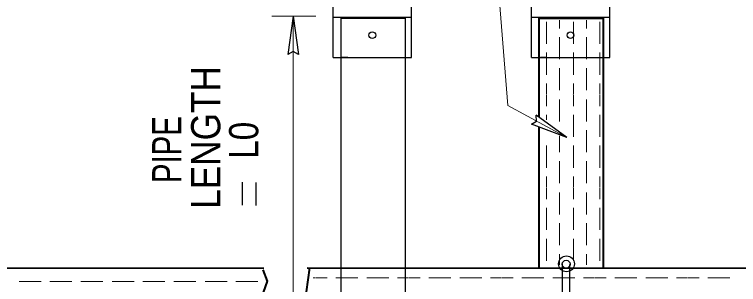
# Model space of a CAD drawing. Extents: x -750 to -381, y 157 to 431.
# Drawn here: x -671.64 to -639.45, y 274.43 to 286.43 of the extents above; entities that cross this region are included whole.
import ezdxf

# ---------------------------------------------------------------- set-up
doc = ezdxf.new("R2010")
doc.units = 0
doc.header["$LTSCALE"] = 0.52
doc.linetypes.add('LONG_DASHED', pattern=[7.5, 6, -1.5])
doc.layers.add('1', color=7, linetype='Continuous', lineweight=13)

msp = doc.modelspace()

# ---------------------------------------------------------------- linework, layer by layer
at = {"layer": '1', "lineweight": 25}
for p, q in [((-657.4646, 284.5169), (-657.4646, 289.1832)), ((-653.9818, 284.5169), (-653.9818, 289.1832)), ((-648.6598, 284.5169), (-648.6598, 289.1832)), ((-645.1771, 284.5169), (-645.1771, 289.1832)), ((-659.2451, 286.3481), (-659.4791, 284.6451)), ((-659.2451, 286.3481), (-659.0111, 284.6451)), ((-657.4646, 286.313), (-653.9818, 286.313)), ((-657.1319, 286.2602), (-657.1319, 261.1151)), ((-648.6598, 286.313), (-645.1771, 286.313)), ((-657.1319, 284.5169), (-657.1123, 284.5169)), ((-656.8188, 284.5169), (-657.1207, 284.5169)), ((-654.2948, 284.5169), (-654.2753, 284.5169)), ((-654.2753, 284.5169), (-653.9818, 284.5169)), ((-648.3272, 284.5169), (-648.3077, 284.5169)), ((-648.0142, 284.5169), (-648.2582, 284.5169)), ((-645.4902, 284.5169), (-645.4706, 284.5169)), ((-645.4706, 284.5169), (-645.1771, 284.5169)), ((-647.0888, 280.9553), (-648.4417, 281.9541)), ((-647.0888, 280.9553), (-648.6611, 281.5522)), ((-661.5194, 278.9774), (-661.5194, 277.9524)), ((-660.9084, 278.9577), (-660.9084, 277.9327)), ((-647.2707, 272.0847), (-647.2707, 275.3522)), ((-646.9576, 275.3131), (-646.9576, 272.1042))]:
    msp.add_line(p, q, dxfattribs=at)
at = {"layer": '1'}
for p, q in [((-658.2472, 286.3481), (-660.2038, 286.3481)), ((-659.2451, 286.3481), (-659.2451, 261.0494)), ((-647.404, 285.8073), (-647.404, 286.1817)), ((-646.2056, 285.8073), (-646.2056, 286.1817)), ((-647.991, 285.1226), (-647.991, 286.1008)), ((-646.7926, 285.1226), (-646.7926, 286.1008)), ((-645.6187, 285.1226), (-645.6187, 286.1008)), ((-647.404, 284.4377), (-647.404, 285.416)), ((-646.2056, 284.4377), (-646.2056, 285.416)), ((-647.991, 283.7529), (-647.991, 284.7312)), ((-646.7926, 283.7529), (-646.7926, 284.7312)), ((-645.6187, 283.7529), (-645.6187, 284.7312)), ((-647.404, 283.0681), (-647.404, 284.0464)), ((-646.2056, 283.0681), (-646.2056, 284.0464)), ((-647.991, 282.8725), (-647.991, 283.3616)), ((-646.7926, 282.8725), (-646.7926, 283.3616)), ((-645.6187, 282.8725), (-645.6187, 283.3616)), ((-647.991, 282.3588), (-647.991, 282.848)), ((-647.404, 281.674), (-647.404, 282.6523)), ((-646.8171, 282.8725), (-646.8171, 282.8734)), ((-646.7926, 282.3588), (-646.7926, 282.848)), ((-646.2056, 281.674), (-646.2056, 282.6523)), ((-645.6187, 282.3588), (-645.6187, 282.848)), ((-647.991, 281.7408), (-647.991, 281.9675)), ((-646.7926, 280.9892), (-646.7926, 281.9675)), ((-645.6187, 280.9892), (-645.6187, 281.9675)), ((-647.404, 280.3044), (-647.404, 281.0356)), ((-646.2056, 280.3044), (-646.2056, 281.2827)), ((-647.991, 279.6196), (-647.991, 280.5979)), ((-646.7926, 279.6196), (-646.7926, 280.5979)), ((-645.6187, 279.6196), (-645.6187, 280.5979)), ((-647.404, 278.9348), (-647.404, 279.9131)), ((-646.2056, 278.9348), (-646.2056, 279.9131)), ((-647.991, 278.7392), (-647.991, 279.2283)), ((-646.7926, 278.7392), (-646.7926, 279.2283)), ((-645.6187, 278.7392), (-645.6187, 279.2283)), ((-646.8171, 278.7392), (-646.8171, 278.7401)), ((-647.991, 278.2255), (-647.991, 278.7147)), ((-647.404, 277.5408), (-647.404, 278.519)), ((-646.7926, 278.2255), (-646.7926, 278.7147)), ((-646.2056, 277.5408), (-646.2056, 278.519)), ((-645.6187, 278.2255), (-645.6187, 278.7147)), ((-647.991, 276.8559), (-647.991, 277.8342)), ((-646.7926, 276.8559), (-646.7926, 277.8342)), ((-645.6187, 276.8559), (-645.6187, 277.8342)), ((-647.404, 276.1711), (-647.404, 277.1494)), ((-646.2056, 276.1711), (-646.2056, 277.1494)), ((-647.991, 275.4863), (-647.991, 276.4646)), ((-646.7926, 275.4863), (-646.7926, 276.4646)), ((-645.6187, 275.4863), (-645.6187, 276.4646)), ((-647.404, 275.3016), (-647.404, 275.7797)), ((-646.2056, 275.3016), (-646.2056, 275.7797)), ((-671.4298, 274.5596), (-670.4516, 274.5596)), ((-670.0602, 274.5596), (-669.0819, 274.5596)), ((-668.6906, 274.5596), (-667.7123, 274.5596)), ((-667.2966, 274.5596), (-666.3183, 274.5596)), ((-665.9269, 274.5596), (-664.9487, 274.5596)), ((-664.5573, 274.5596), (-663.579, 274.5596)), ((-663.1632, 274.5596), (-662.1849, 274.5596)), ((-661.7936, 274.5596), (-660.8153, 274.5596)), ((-658.36, 274.7231), (-658.2517, 274.7231)), ((-658.2273, 274.7231), (-657.7381, 274.7231)), ((-657.3467, 274.7231), (-656.3684, 274.7231)), ((-655.9772, 274.7231), (-654.9988, 274.7231)), ((-654.6075, 274.7231), (-654.1183, 274.7231)), ((-654.0939, 274.7231), (-653.6047, 274.7231)), ((-653.2134, 274.7231), (-652.2352, 274.7231)), ((-651.8438, 274.7231), (-650.8655, 274.7231)), ((-650.4742, 274.7231), (-649.985, 274.7231)), ((-649.9606, 274.7231), (-649.4714, 274.7231)), ((-649.0801, 274.7231), (-648.1018, 274.7231)), ((-647.7105, 274.7231), (-646.7322, 274.7231)), ((-646.3408, 274.7231), (-645.8517, 274.7231)), ((-645.8272, 274.7231), (-645.3381, 274.7231)), ((-644.9468, 274.7231), (-643.9685, 274.7231)), ((-643.5772, 274.7231), (-642.5988, 274.7231)), ((-642.2076, 274.7231), (-641.7184, 274.7231)), ((-641.6939, 274.7231), (-641.2048, 274.7231)), ((-640.8135, 274.7231), (-639.8352, 274.7231))]:
    msp.add_line(p, q, dxfattribs=at)
at = {"layer": '1', "lineweight": 40}
for p, q in [((-648.3272, 286.2602), (-648.3272, 281.8883)), ((-648.3272, 281.4073), (-648.3272, 275.1587)), ((-694.4185, 275.1821), (-660.5489, 275.1577))]:
    msp.add_line(p, q, dxfattribs=at)
at = {"layer": '1', "linetype": 'LONG_DASHED', "lineweight": 25}
for p, q in [((-657.1319, 284.5169), (-654.2753, 284.5169)), ((-648.3272, 284.5169), (-645.4706, 284.5169))]:
    msp.add_line(p, q, dxfattribs=at)
at = {"layer": '1'}
msp.add_lwpolyline([(-647.0888, 280.9553), (-649.7027, 282.3811), (-651.3907, 303.4653), (-692.0935, 303.4653)], dxfattribs=at)
at = {"layer": '1', "lineweight": 25}
for points in [[(-657.1319, 286.2602), (-654.2753, 286.2602), (-654.2753, 261.1151)], [(-659.0111, 284.6451), (-659.2475, 284.7768), (-659.4791, 284.6451)], [(-657.4646, 284.5169), (-657.1123, 284.5169), (-657.1319, 284.5169)], [(-648.6598, 284.5169), (-648.3077, 284.5169), (-648.3272, 284.5169)], [(-648.6611, 281.5522), (-648.4371, 281.6934), (-648.4417, 281.9541)]]:
    msp.add_lwpolyline(points, dxfattribs=at)
at = {"layer": '1', "lineweight": 40}
for points in [[(-648.3272, 286.2602), (-645.4706, 286.2602), (-645.4706, 275.1594)], [(-599.6529, 271.7716), (-599.6529, 275.6063), (-602.1005, 275.6063), (-604.1701, 275.1402), (-658.6199, 275.1563)], [(-660.5951, 275.0782), (-660.3994, 274.5696), (-660.6733, 273.826), (-660.4778, 273.3173), (-660.7908, 272.5934), (-660.7321, 272.2607)], [(-658.5211, 275.1761), (-658.6777, 274.1), (-658.3059, 273.2586), (-658.5211, 272.2999)]]:
    msp.add_lwpolyline(points, dxfattribs=at)
at = {"layer": '1', "lineweight": 25}
for centre in [(-655.7313, 285.5076), (-646.9226, 285.5075)]:
    msp.add_circle(centre, 0.1502, dxfattribs=at)
for centre, radius in [((-647.101, 275.3437), 0.3522), ((-647.1142, 275.3325), 0.1761)]:
    msp.add_arc(centre, radius, 0, 359.99998, dxfattribs=at)

# ---------------------------------------------------------------- texts
at = {"layer": '1'}
for s, width, p in [('LENGTH', 0.9, (-662.4868, 277.7882)), ('PIPE', 0.75, (-664.219, 278.9367)), ('L0', 0.85, (-660.7993, 280.0157))]:
    msp.add_text(s, height=1.3, rotation=90, dxfattribs=dict(at, width=width)).set_placement(p)

doc.saveas('drawing.dxf')
